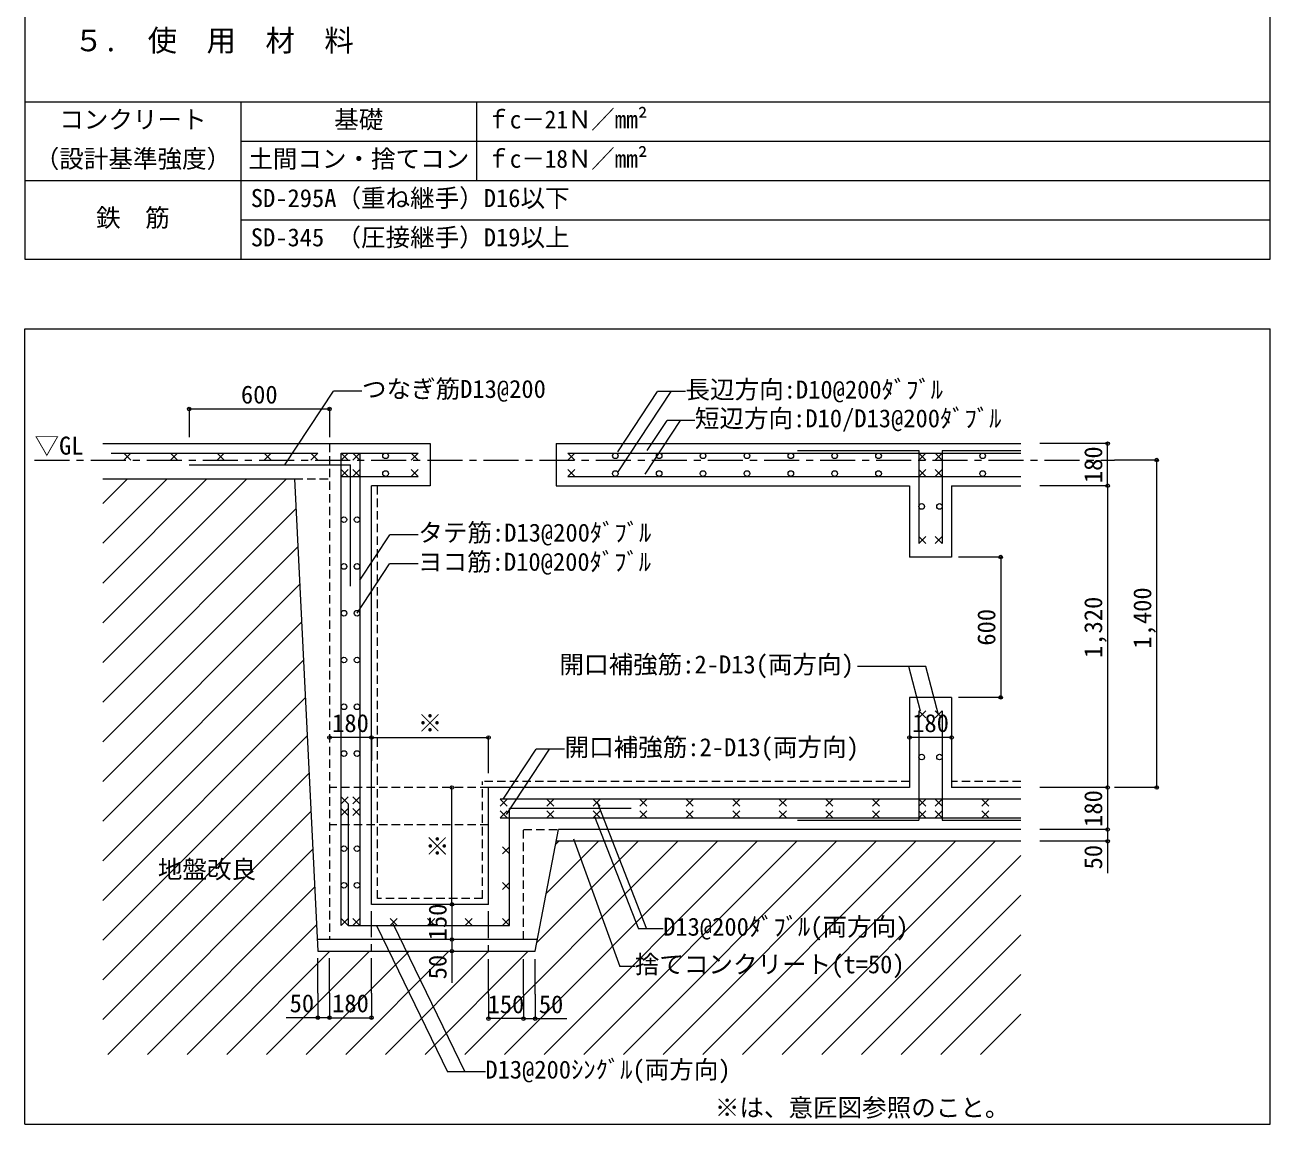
# Model space of a CAD drawing. Units: millimetres on the paper, enlarged 300 times, with parts at 1:30. Extents: x -272537 to 274500, y -185098 to 187500.
# Drawn here: x -268678 to -215419, y -145058 to -98061 of the extents above; entities that cross this region are included whole.
import ezdxf
from ezdxf.enums import TextEntityAlignment as Align

# ---------------------------------------------------------------- set-up
doc = ezdxf.new("R2010")
doc.units = ezdxf.units.MM
doc.header["$LTSCALE"] = 300
doc.header["$PDMODE"] = 32
doc.header["$PDSIZE"] = 150
doc.linetypes.add('CHAIN1', pattern=[8, 5, -1, 1, -1])
doc.linetypes.add('DASHED1', pattern=[1.8, 1.2, -0.6])
for name, color, linetype, lineweight in [('1-0_基準線', 3, 'Continuous', 13), ('1-1_躯体', 3, 'Continuous', 13), ('1-2_間仕切り', 7, 'Continuous', 9), ('1-6_文字', 2, 'Continuous', 9), ('1-7_寸法', 4, 'Continuous', 5), ('1-8_補助線', 4, 'Continuous', 5), ('1-F_', 4, 'CHAIN1', 5), ('2-0_基準線', 7, 'Continuous', 5)]:
    doc.layers.add(name, color=color, linetype=linetype, lineweight=lineweight)
doc.styles.add('ＭＳ ゴシック', font='')
doc.styles.get('ＭＳ ゴシック').set_extended_font_data('MS Gothic')

msp = doc.modelspace()

# ---------------------------------------------------------------- linework, layer by layer
at = {"layer": '1-0_基準線'}
for p, q in [((-268677.8, -145057.5), (-268677.8, -111057.5)), ((-268677.8, -111057.5), (-215419.1, -111057.5)), ((-215419.1, -145057.5), (-215419.1, -111057.5)), ((-268677.8, -145057.5), (-215419.1, -145057.5))]:
    msp.add_line(p, q, dxfattribs=at)
at = {"layer": '1-1_躯体'}
for p, q in [((-265348.6, -115964.6), (-251351.1, -115964.6)), ((-251351.1, -115964.6), (-251351.1, -117764.6)), ((-245951.1, -115964.6), (-245951.1, -117764.6)), ((-245951.1, -115964.6), (-226083.3, -115964.6)), ((-265348.6, -117464.6), (-257151.1, -117464.6)), ((-257151.1, -117464.6), (-256151.1, -137664.6)), ((-251351.1, -117764.6), (-253851.1, -117764.6)), ((-253851.1, -135664.6), (-253851.1, -117764.6)), ((-245951.1, -117764.6), (-230839.7, -117764.6)), ((-230839.7, -117764.6), (-230839.7, -120814.6)), ((-229039.7, -117764.6), (-226083.3, -117764.6)), ((-229039.7, -117764.6), (-229039.7, -120814.6)), ((-229039.7, -120814.6), (-230839.7, -120814.6)), ((-229039.7, -126814.6), (-229039.7, -130664.6)), ((-248851.1, -135664.6), (-248851.1, -130664.6)), ((-230839.7, -130664.6), (-248851.1, -130664.6)), ((-226083.3, -130664.6), (-229039.7, -130664.6)), ((-246851.1, -137664.6), (-245851.1, -132464.6)), ((-226083.3, -132464.6), (-245851.1, -132464.6)), ((-226083.3, -132964.6), (-245947.3, -132964.6)), ((-248851.1, -135664.6), (-253851.1, -135664.6)), ((-246755, -137164.6), (-256174.9, -137164.6)), ((-256151.1, -137664.6), (-246851.1, -137664.6))]:
    msp.add_line(p, q, dxfattribs=at)
at = {"layer": '1-1_躯体', "linetype": 'DASHED1'}
for p, q in [((-255651.1, -115964.6), (-255651.1, -137164.6)), ((-257151.1, -117464.6), (-255651.1, -117464.6)), ((-253601.1, -135414.6), (-253601.1, -117764.6)), ((-249101.1, -135414.6), (-249101.1, -130414.6)), ((-230839.7, -130414.6), (-249101.1, -130414.6)), ((-226083.3, -130414.6), (-229039.7, -130414.6)), ((-248851.1, -130664.6), (-255651.1, -130664.6)), ((-248851.1, -132264.6), (-255651.1, -132264.6)), ((-247351.1, -132464.6), (-245851.1, -132464.6)), ((-247351.1, -137164.6), (-247351.1, -132464.6)), ((-249101.1, -135414.6), (-253601.1, -135414.6))]:
    msp.add_line(p, q, dxfattribs=at)
at = {"layer": '1-1_躯体'}
msp.add_lwpolyline([(-229039.7, -126814.6), (-230839.7, -126814.6), (-230839.7, -130664.6)], dxfattribs=at)
at = {"layer": '1-2_間仕切り'}
for p, q in [((-264991.5, -116364.6), (-256151.1, -116364.6)), ((-264451.1, -116664.6), (-264151.1, -116364.6)), ((-264151.1, -116664.6), (-264451.1, -116364.6)), ((-262451.1, -116664.6), (-262151.1, -116364.6)), ((-262151.1, -116664.6), (-262451.1, -116364.6)), ((-260451.1, -116664.6), (-260151.1, -116364.6)), ((-260151.1, -116664.6), (-260451.1, -116364.6)), ((-258451.1, -116664.6), (-258151.1, -116364.6)), ((-258151.1, -116664.6), (-258451.1, -116364.6)), ((-256451.1, -116664.6), (-256151.1, -116364.6)), ((-256151.1, -116664.6), (-256451.1, -116364.6)), ((-255151.1, -116364.6), (-251851.1, -116364.6)), ((-254851.1, -116664.6), (-255151.1, -116364.6)), ((-255151.1, -116664.6), (-254851.1, -116364.6)), ((-255151.1, -136564.6), (-255151.1, -116364.6)), ((-254651.1, -116664.6), (-254351.1, -116364.6)), ((-254351.1, -116664.6), (-254651.1, -116364.6)), ((-254351.1, -116364.6), (-254351.1, -136564.6)), ((-251851.1, -116664.6), (-252151.1, -116364.6)), ((-252151.1, -116664.6), (-251851.1, -116364.6)), ((-245151.1, -116664.6), (-245451.1, -116364.6)), ((-245451.1, -116664.6), (-245151.1, -116364.6)), ((-245451.1, -116364.6), (-226083.3, -116364.6)), ((-235639.7, -116264.6), (-230439.7, -116264.6)), ((-230439.7, -116264.6), (-230439.7, -120234.6)), ((-230139.7, -116664.6), (-230439.7, -116364.6)), ((-230439.7, -116664.6), (-230139.7, -116364.6)), ((-229439.7, -116664.6), (-229739.7, -116364.6)), ((-229739.7, -116664.6), (-229439.7, -116364.6)), ((-229439.7, -116264.6), (-226083.3, -116264.6)), ((-229439.7, -116264.6), (-229439.7, -120234.6)), ((-261651.1, -116864.6), (-254751.1, -116864.6)), ((-254851.1, -117064.6), (-255151.1, -117364.6)), ((-255151.1, -117064.6), (-254851.1, -117364.6)), ((-254751.1, -122064.6), (-254751.1, -116864.6)), ((-254651.1, -117064.6), (-254351.1, -117364.6)), ((-254351.1, -117064.6), (-254651.1, -117364.6)), ((-251851.1, -117064.6), (-252151.1, -117364.6)), ((-252151.1, -117064.6), (-251851.1, -117364.6)), ((-245151.1, -117064.6), (-245451.1, -117364.6)), ((-245451.1, -117064.6), (-245151.1, -117364.6)), ((-230139.7, -117064.6), (-230439.7, -117364.6)), ((-230439.7, -117064.6), (-230139.7, -117364.6)), ((-229439.7, -117064.6), (-229739.7, -117364.6)), ((-229739.7, -117064.6), (-229439.7, -117364.6)), ((-255151.1, -117364.6), (-251851.1, -117364.6)), ((-245451.1, -117364.6), (-226083.3, -117364.6)), ((-230139.7, -119934.6), (-230439.7, -120234.6)), ((-230439.7, -119934.6), (-230139.7, -120234.6)), ((-229439.7, -119934.6), (-229739.7, -120234.6)), ((-229739.7, -119934.6), (-229439.7, -120234.6)), ((-230439.7, -127394.6), (-230439.7, -132064.6)), ((-230139.7, -127394.6), (-230439.7, -127694.6)), ((-230439.7, -127394.6), (-230139.7, -127694.6)), ((-229439.7, -127394.6), (-229739.7, -127694.6)), ((-229739.7, -127394.6), (-229439.7, -127694.6)), ((-229439.7, -127394.6), (-229439.7, -132064.6)), ((-254851.1, -131364.6), (-255151.1, -131064.6)), ((-255151.1, -131364.6), (-254851.1, -131064.6)), ((-254851.1, -131364.6), (-254851.1, -136564.6)), ((-254351.1, -131364.6), (-254651.1, -131064.6)), ((-254651.1, -131364.6), (-254351.1, -131064.6)), ((-248051.1, -131464.6), (-248351.1, -131164.6)), ((-248351.1, -131464.6), (-248051.1, -131164.6)), ((-226083.3, -131164.6), (-248351.1, -131164.6)), ((-246061, -131464.6), (-246361, -131164.6)), ((-246361, -131464.6), (-246061, -131164.6)), ((-244070.8, -131464.6), (-244370.8, -131164.6)), ((-244370.8, -131464.6), (-244070.8, -131164.6)), ((-242080.7, -131464.6), (-242380.7, -131164.6)), ((-242380.7, -131464.6), (-242080.7, -131164.6)), ((-240090.5, -131464.6), (-240390.5, -131164.6)), ((-240390.5, -131464.6), (-240090.5, -131164.6)), ((-238100.4, -131464.6), (-238400.4, -131164.6)), ((-238400.4, -131464.6), (-238100.4, -131164.6)), ((-236110.2, -131464.6), (-236410.2, -131164.6)), ((-236410.2, -131464.6), (-236110.2, -131164.6)), ((-234120, -131464.6), (-234420, -131164.6)), ((-234420, -131464.6), (-234120, -131164.6)), ((-232129.9, -131464.6), (-232429.9, -131164.6)), ((-232429.9, -131464.6), (-232129.9, -131164.6)), ((-230139.7, -131464.6), (-230439.7, -131164.6)), ((-230439.7, -131464.6), (-230139.7, -131164.6)), ((-229439.7, -131464.6), (-229739.7, -131164.6)), ((-229739.7, -131464.6), (-229439.7, -131164.6)), ((-227749.6, -131464.6), (-227449.6, -131164.6)), ((-227449.6, -131464.6), (-227749.6, -131164.6)), ((-254851.1, -131564.6), (-255151.1, -131864.6)), ((-255151.1, -131564.6), (-254851.1, -131864.6)), ((-254351.1, -131564.6), (-254651.1, -131864.6)), ((-254651.1, -131564.6), (-254351.1, -131864.6)), ((-248051.1, -131664.6), (-248351.1, -131964.6)), ((-248351.1, -131664.6), (-248051.1, -131964.6)), ((-248351.1, -131964.6), (-226083.3, -131964.6)), ((-242751.1, -131564.6), (-247951.1, -131564.6)), ((-247951.1, -136564.6), (-247951.1, -131564.6)), ((-246061, -131664.6), (-246361, -131964.6)), ((-246361, -131664.6), (-246061, -131964.6)), ((-244070.8, -131664.6), (-244370.8, -131964.6)), ((-244370.8, -131664.6), (-244070.8, -131964.6)), ((-242080.7, -131664.6), (-242380.7, -131964.6)), ((-242380.7, -131664.6), (-242080.7, -131964.6)), ((-240090.5, -131664.6), (-240390.5, -131964.6)), ((-240390.5, -131664.6), (-240090.5, -131964.6)), ((-238100.4, -131664.6), (-238400.4, -131964.6)), ((-238400.4, -131664.6), (-238100.4, -131964.6)), ((-236110.2, -131664.6), (-236410.2, -131964.6)), ((-236410.2, -131664.6), (-236110.2, -131964.6)), ((-235639.7, -132064.6), (-230439.7, -132064.6)), ((-234120, -131664.6), (-234420, -131964.6)), ((-234420, -131664.6), (-234120, -131964.6)), ((-232129.9, -131664.6), (-232429.9, -131964.6)), ((-232429.9, -131664.6), (-232129.9, -131964.6)), ((-230139.7, -131664.6), (-230439.7, -131964.6)), ((-230439.7, -131664.6), (-230139.7, -131964.6)), ((-229439.7, -131664.6), (-229739.7, -131964.6)), ((-229739.7, -131664.6), (-229439.7, -131964.6)), ((-229439.7, -132064.6), (-226083.3, -132064.6)), ((-227749.6, -131664.6), (-227449.6, -131964.6)), ((-227449.6, -131664.6), (-227749.6, -131964.6)), ((-247951.1, -133198), (-248251.1, -133498)), ((-248251.1, -133198), (-247951.1, -133498)), ((-247951.1, -134731.3), (-248251.1, -135031.3)), ((-248251.1, -134731.3), (-247951.1, -135031.3)), ((-254851.1, -136264.6), (-255151.1, -136564.6)), ((-255151.1, -136264.6), (-254851.1, -136564.6)), ((-254351.1, -136264.6), (-254651.1, -136564.6)), ((-254651.1, -136264.6), (-254351.1, -136564.6)), ((-252751.1, -136264.6), (-253051.1, -136564.6)), ((-253051.1, -136264.6), (-252751.1, -136564.6)), ((-251151.1, -136264.6), (-251451.1, -136564.6)), ((-251451.1, -136264.6), (-251151.1, -136564.6)), ((-249551.1, -136264.6), (-249851.1, -136564.6)), ((-249851.1, -136264.6), (-249551.1, -136564.6)), ((-247951.1, -136264.6), (-248251.1, -136564.6)), ((-248251.1, -136264.6), (-247951.1, -136564.6)), ((-254851.1, -136564.6), (-247951.1, -136564.6))]:
    msp.add_line(p, q, dxfattribs=at)
for centre in [(-253251.1, -116484.6), (-243424.7, -116484.6), (-241548.3, -116484.6), (-239671.9, -116484.6), (-237795.4, -116484.6), (-235919, -116484.6), (-234042.6, -116484.6), (-232166.2, -116484.6), (-227713.3, -116484.6), (-253251.1, -117244.6), (-243424.7, -117244.6), (-241548.3, -117244.6), (-239671.9, -117244.6), (-237795.4, -117244.6), (-235919, -117244.6), (-234042.6, -117244.6), (-232166.2, -117244.6), (-227713.3, -117244.6), (-230319.7, -118649.6), (-229559.7, -118649.6), (-255031.1, -119214.6), (-254471.1, -119214.6), (-255031.1, -121214.6), (-254471.1, -121214.6), (-255031.1, -123214.6), (-254471.1, -123214.6), (-255031.1, -125214.6), (-254471.1, -125214.6), (-255031.1, -127214.6), (-254471.1, -127214.6), (-255031.1, -129214.6), (-254471.1, -129214.6), (-230319.7, -129364.6), (-229559.7, -129364.6), (-255031.1, -133281.3), (-254471.1, -133281.3), (-255031.1, -134848), (-254471.1, -134848)]:
    msp.add_circle(centre, 120, dxfattribs=at)
at = {"layer": '1-6_文字', "color": 7}
for p, q in [((-257557.9, -116864.6), (-255483.6, -113715.4)), ((-254261.5, -113715.4), (-255483.6, -113715.4)), ((-243322.8, -116319.9), (-241620.8, -113741.6)), ((-243304.6, -117168), (-241042.7, -113741.6)), ((-240423.9, -113741.6), (-241620.8, -113741.6)), ((-242147.7, -117269.9), (-240631.1, -114972.4)), ((-242055.8, -116255), (-241209.2, -114972.4)), ((-240021.5, -114972.4), (-241209.2, -114972.4)), ((-254351.1, -121802.3), (-253068.5, -119859.2)), ((-251850.6, -119859.2), (-253068.5, -119859.2)), ((-254471.1, -123214.6), (-253079.9, -121107.2)), ((-251862.1, -121107.2), (-253079.9, -121107.2)), ((-230366.6, -127400.7), (-230877.3, -125495)), ((-248222.3, -131164.6), (-246815.3, -129033.2)), ((-248081.1, -131827.4), (-246236.6, -129033.2)), ((-245597.4, -129033.2), (-246815.3, -129033.2)), ((-244204.5, -131293.5), (-242091.2, -136709.3)), ((-244313.2, -131908.4), (-242439.9, -136709.3)), ((-245213.8, -132854.6), (-243237.7, -138316.4)), ((-253637.4, -136564.6), (-250605, -142817)), ((-252937.1, -136481.8), (-249856.8, -142817)), ((-241378.3, -136709.3), (-242439.9, -136709.3)), ((-242593, -138316.4), (-243237.7, -138316.4)), ((-248983.7, -142817), (-250605, -142817))]:
    msp.add_line(p, q, dxfattribs=at)
msp.add_lwpolyline([(-229596.1, -127554.7), (-230148, -125495), (-233062.9, -125495)], dxfattribs=at)
at = {"layer": '1-7_寸法'}
for p, q in [((-261651.1, -114480.9), (-255651.1, -114480.9)), ((-261651.1, -114480.9), (-261651.1, -115688)), ((-255651.1, -114480.9), (-255651.1, -115688)), ((-222370.1, -115964.6), (-225265.5, -115964.6)), ((-222370.1, -117764.6), (-222370.1, -115964.6)), ((-220270.1, -116664.6), (-222070.1, -116664.6)), ((-220270.1, -130664.6), (-220270.1, -116664.6)), ((-222370.1, -117764.6), (-225265.5, -117764.6)), ((-222370.1, -117764.6), (-222370.1, -130664.6)), ((-226939.7, -120814.6), (-228739.7, -120814.6)), ((-226939.7, -120814.6), (-226939.7, -126814.6)), ((-226939.7, -126814.6), (-228739.7, -126814.6)), ((-253851.1, -128527.3), (-255651.1, -128527.3)), ((-253851.1, -128527.3), (-248851.1, -128527.3)), ((-248851.1, -130050.6), (-248851.1, -128527.3)), ((-229039.7, -128527.3), (-230839.7, -128527.3)), ((-250411.4, -135664.6), (-250411.4, -130664.6)), ((-222370.1, -130664.6), (-225265.5, -130664.6)), ((-222370.1, -130664.6), (-222370.1, -132464.6)), ((-220270.1, -130664.6), (-222070.1, -130664.6)), ((-222370.1, -132464.6), (-225265.5, -132464.6)), ((-222370.1, -132464.6), (-222370.1, -132964.6)), ((-222370.1, -132964.6), (-225265.5, -132964.6)), ((-222370.1, -132964.6), (-222370.1, -134322.4)), ((-250411.4, -135664.6), (-250411.4, -137164.6)), ((-250411.4, -137164.6), (-250411.4, -137664.6)), ((-250411.4, -137664.6), (-250411.4, -139022.4)), ((-256151.1, -139462.4), (-256151.1, -140507.5)), ((-255651.1, -139462.4), (-255651.1, -140507.5)), ((-255651.1, -139462.4), (-255651.1, -140507.5)), ((-253851.1, -139462.4), (-253851.1, -140507.5)), ((-248851.1, -139504.5), (-248851.1, -140549.6)), ((-247351.1, -139504.5), (-247351.1, -140549.6)), ((-246851.1, -139504.5), (-246851.1, -140549.6)), ((-256151.1, -140507.5), (-257508.9, -140507.5)), ((-255651.1, -140507.5), (-256151.1, -140507.5)), ((-255651.1, -140507.5), (-253851.1, -140507.5)), ((-247351.1, -140549.6), (-246851.1, -140549.6)), ((-246851.1, -140549.6), (-245493.4, -140549.6))]:
    msp.add_line(p, q, dxfattribs=at)
for points in [[(-253851.1, -129070.9), (-253851.1, -128527.3), (-253851.1, -129527)], [(-247351.1, -139504.5), (-247351.1, -140549.6), (-248851.1, -140549.6)]]:
    msp.add_lwpolyline(points, dxfattribs=at)
at = {"layer": '1-7_寸法', "color": 7}
for p in [(-261651.1, -114480.9), (-255651.1, -114480.9), (-222370.1, -115964.6), (-220270.1, -116664.6), (-222370.1, -117764.6), (-222370.1, -117764.6), (-255651.1, -128527.3), (-253851.1, -128527.3), (-248851.1, -128527.3), (-230839.7, -128527.3), (-229039.7, -128527.3), (-250411.4, -130664.6), (-222370.1, -130664.6), (-220270.1, -130664.6), (-222370.1, -132464.6), (-222370.1, -132964.6), (-250411.4, -135664.6), (-250411.4, -137164.6), (-250411.4, -137664.6), (-256151.1, -140507.5), (-255651.1, -140507.5), (-253851.1, -140507.5), (-248851.1, -140549.6), (-247351.1, -140549.6), (-246851.1, -140549.6)]:
    msp.add_point(p, dxfattribs=at)
at = {"layer": '1-7_寸法', "color": 2}
for p in [(-226939.7, -120814.6), (-226939.7, -126814.6)]:
    msp.add_point(p, dxfattribs=at)
at = {"layer": '1-8_補助線'}
for p, q in [((-265348.6, -118529.4), (-264283.8, -117464.6)), ((-265348.6, -125317.6), (-257495.6, -117464.6)), ((-265348.6, -123620.6), (-259192.6, -117464.6)), ((-265348.6, -121923.5), (-260889.7, -117464.6)), ((-265348.6, -120226.5), (-262586.8, -117464.6)), ((-265348.6, -127014.7), (-257087.3, -118753.4)), ((-265348.6, -128711.7), (-257007.3, -120370.4)), ((-265348.6, -130408.8), (-256927.2, -121987.4)), ((-265348.6, -132105.9), (-256847.2, -123604.4)), ((-265348.6, -133802.9), (-256767.1, -125221.4)), ((-265348.6, -135500), (-256687.1, -126838.4)), ((-265348.6, -137197), (-256607, -128455.4)), ((-265348.6, -138894.1), (-256527, -130072.4)), ((-265348.6, -140591.1), (-256446.9, -131689.4)), ((-249864.4, -142077.5), (-240751.6, -132964.6)), ((-248167.3, -142077.5), (-239054.5, -132964.6)), ((-246780.3, -137296.3), (-242448.6, -132964.6)), ((-246470.3, -142077.5), (-237357.4, -132964.6)), ((-246376.2, -135195.2), (-244145.7, -132964.6)), ((-245972.2, -133094.1), (-245842.7, -132964.6)), ((-244773.2, -142077.5), (-235660.4, -132964.6)), ((-243076.2, -142077.5), (-233963.3, -132964.6)), ((-241379.1, -142077.5), (-232266.3, -132964.6)), ((-239682, -142077.5), (-230569.2, -132964.6)), ((-237985, -142077.5), (-228872.2, -132964.6)), ((-236287.9, -142077.5), (-227175.1, -132964.6)), ((-265137.9, -142077.5), (-256366.9, -133306.5)), ((-234590.9, -142077.5), (-226083.3, -133569.9)), ((-263440.8, -142077.5), (-256286.8, -134923.5)), ((-232893.8, -142077.5), (-226083.3, -135266.9)), ((-261743.8, -142077.5), (-256206.8, -136540.5)), ((-231196.8, -142077.5), (-226083.3, -136964)), ((-260046.7, -142077.5), (-255633.9, -137664.6)), ((-258349.7, -142077.5), (-253936.8, -137664.6)), ((-256652.6, -142077.5), (-252239.8, -137664.6)), ((-254955.5, -142077.5), (-250542.7, -137664.6)), ((-253258.5, -142077.5), (-248845.7, -137664.6)), ((-251561.4, -142077.5), (-247148.6, -137664.6)), ((-229499.7, -142077.5), (-226083.3, -138661.1)), ((-227802.6, -142077.5), (-226083.3, -140358.1))]:
    msp.add_line(p, q, dxfattribs=at)
at = {"layer": '1-F_'}
for p, q in [((-268264.8, -116664.6), (-222070.1, -116664.6)), ((-253851.1, -139462.4), (-253851.1, -135956.8)), ((-248851.1, -139504.5), (-248851.1, -135956.8)), ((-256151.1, -139462.4), (-256151.1, -137831.4)), ((-255651.1, -139462.4), (-255651.1, -137831.4)), ((-247351.1, -139504.5), (-247351.1, -137831.4)), ((-246851.1, -139504.5), (-246851.1, -137831.4))]:
    msp.add_line(p, q, dxfattribs=at)
at = {"layer": '2-0_基準線', "color": 2, "lineweight": 18}
for p, q in [((-268677.8, -22815.2), (-268677.8, -108075.2)), ((-215419.1, -108075.2), (-215419.1, -22815.2)), ((-268677.8, -101355.2), (-215419.1, -101355.2)), ((-268677.8, -108075.2), (-215419.1, -108075.2))]:
    msp.add_line(p, q, dxfattribs=at)
at = {"layer": '2-0_基準線', "color": 4}
for p, q in [((-259437.8, -101355.2), (-259437.8, -108075.2)), ((-249357.8, -101355.2), (-249357.8, -104715.2)), ((-259437.8, -103035.2), (-215419.1, -103035.2)), ((-268677.8, -104715.2), (-215419.1, -104715.2)), ((-259437.8, -104715.2), (-215419.1, -104715.2)), ((-259437.8, -106395.2), (-215419.1, -106395.2))]:
    msp.add_line(p, q, dxfattribs=at)

# ---------------------------------------------------------------- texts
at = {"layer": '1-6_文字', "style": 'ＭＳ ゴシック'}
for s, p in [('つなぎ筋D13@200', (-254261.5, -114240.4)), ('長辺方向:D10@200ﾀﾞﾌﾞﾙ', (-240423.9, -114266.6)), ('短辺方向:D10/D13@200ﾀﾞﾌﾞﾙ', (-240021.5, -115497.4)), ('タテ筋:D13@200ﾀﾞﾌﾞﾙ', (-251850.6, -120384.2)), ('ヨコ筋:D10@200ﾀﾞﾌﾞﾙ', (-251862.1, -121632.2)), ('開口補強筋:2-D13(両方向)', (-245812.9, -126020)), ('開口補強筋:2-D13(両方向)', (-245597.4, -129558.2)), ('地盤改良', (-262991.5, -134781.9)), ('D13@200ﾀﾞﾌﾞﾙ(両方向)', (-241378.3, -137234.3)), ('捨てコンクリート(t=50)', (-242593, -138841.4)), ('D13@200ｼﾝｸﾞﾙ(両方向)', (-248983.7, -143342)), ('※は、意匠図参照のこと。', (-239167.8, -144967.5))]:
    msp.add_text(s, height=769.8, dxfattribs=at).set_placement(p, align=Align.BOTTOM_LEFT)
at = {"layer": '1-7_寸法', "color": 2, "style": 'ＭＳ ゴシック'}
for s, p in [('600', (-259438.6, -114480.9)), ('180', (-255538.6, -128527.3)), ('※', (-251876.1, -128527.3)), ('180', (-230727.2, -128527.3)), ('50', (-257355, -140507.5)), ('180', (-255538.6, -140507.5)), ('150', (-248888.6, -140549.6)), ('50', (-246697.3, -140549.6))]:
    msp.add_text(s, height=769.8, dxfattribs=at).set_placement(p, align=Align.BOTTOM_LEFT)
for s, p in [('180', (-222370.1, -117652.1)), ('1,400', (-220270.1, -124727.2)), ('1,320', (-222370.1, -125127.1)), ('600', (-226939.7, -124602.1)), ('180', (-222370.1, -132352.1)), ('※', (-250411.4, -133689.6)), ('50', (-222370.1, -134168.5)), ('150', (-250411.4, -137202.1)), ('50', (-250411.4, -138868.5))]:
    msp.add_text(s, height=769.8, rotation=90, dxfattribs=at).set_placement(p, align=Align.BOTTOM_LEFT)
at = {"layer": '1-F_', "color": 2, "style": 'ＭＳ ゴシック'}
msp.add_text('▽GL', height=769.8, dxfattribs=at).set_placement((-268264.8, -116664.6), align=Align.BOTTOM_LEFT)
at = {"layer": '2-0_基準線', "style": 'ＭＳ ゴシック'}
for s, height, p in [('５.\u3000使\u3000用\u3000材\u3000料', 923.8, (-266577.8, -99465.2)), ('コンクリート', 769.8, (-267207.8, -102720.2)), ('基礎', 769.8, (-255447.8, -102720.2)), ('（設計基準強度）', 769.8, (-268257.8, -104400.2)), ('土間コン・捨てコン', 769.8, (-259122.8, -104400.2)), ('SD-295A（重ね継手）D16以下', 769.8, (-259017.8, -106080.2)), ('鉄\u3000筋', 769.8, (-265632.8, -106920.2)), ('SD-345 （圧接継手）D19以上', 769.8, (-259017.8, -107760.2))]:
    msp.add_text(s, height=height, dxfattribs=at).set_placement(p, align=Align.BOTTOM_LEFT)
at = {"layer": '2-0_基準線', "style": 'ＭＳ ゴシック', "width": 0.95}
for s, p in [('ｆc－21Ｎ／mm²', (-248937.8, -102720.2)), ('ｆc－18Ｎ／mm²', (-248937.8, -104400.2))]:
    msp.add_text(s, height=769.8, dxfattribs=at).set_placement(p, align=Align.BOTTOM_LEFT)

doc.saveas('drawing.dxf')
